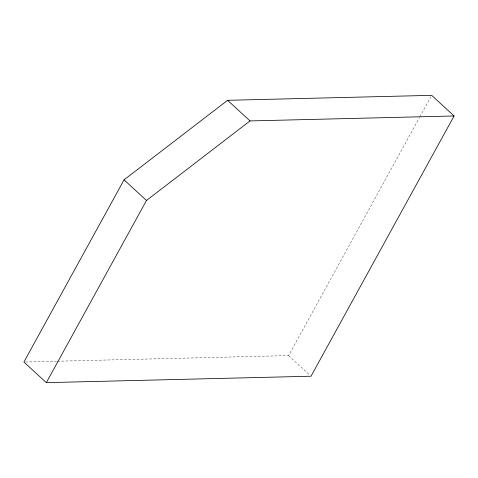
<?xml version="1.0" encoding="UTF-8"?>
<svg xmlns="http://www.w3.org/2000/svg" width="478" height="478" viewBox="0 0 478 478"><rect width="100%" height="100%" fill="white"/><g stroke="black" fill="none" stroke-linecap="round" stroke-linejoin="round"><path stroke-width="0.36" stroke-dasharray="2.39 1.79" d="M57.456 361.213L288.593 355.596L419.445 117.582M419.804 116.931L430.947 96.658M25.394 361.995L56.709 361.231M288.593 355.596L309.935 375.212"/><path stroke-width="0.72" d="M124.053 179.859L23.9 362.031L46.33 382.651L311.029 376.216L454.1 115.969L431.67 95.349L227.588 100.308L124.053 179.859L146.483 200.473L46.33 382.651M146.483 200.473L250.024 120.928L454.1 115.969M227.588 100.308L250.024 120.928"/></g></svg>
